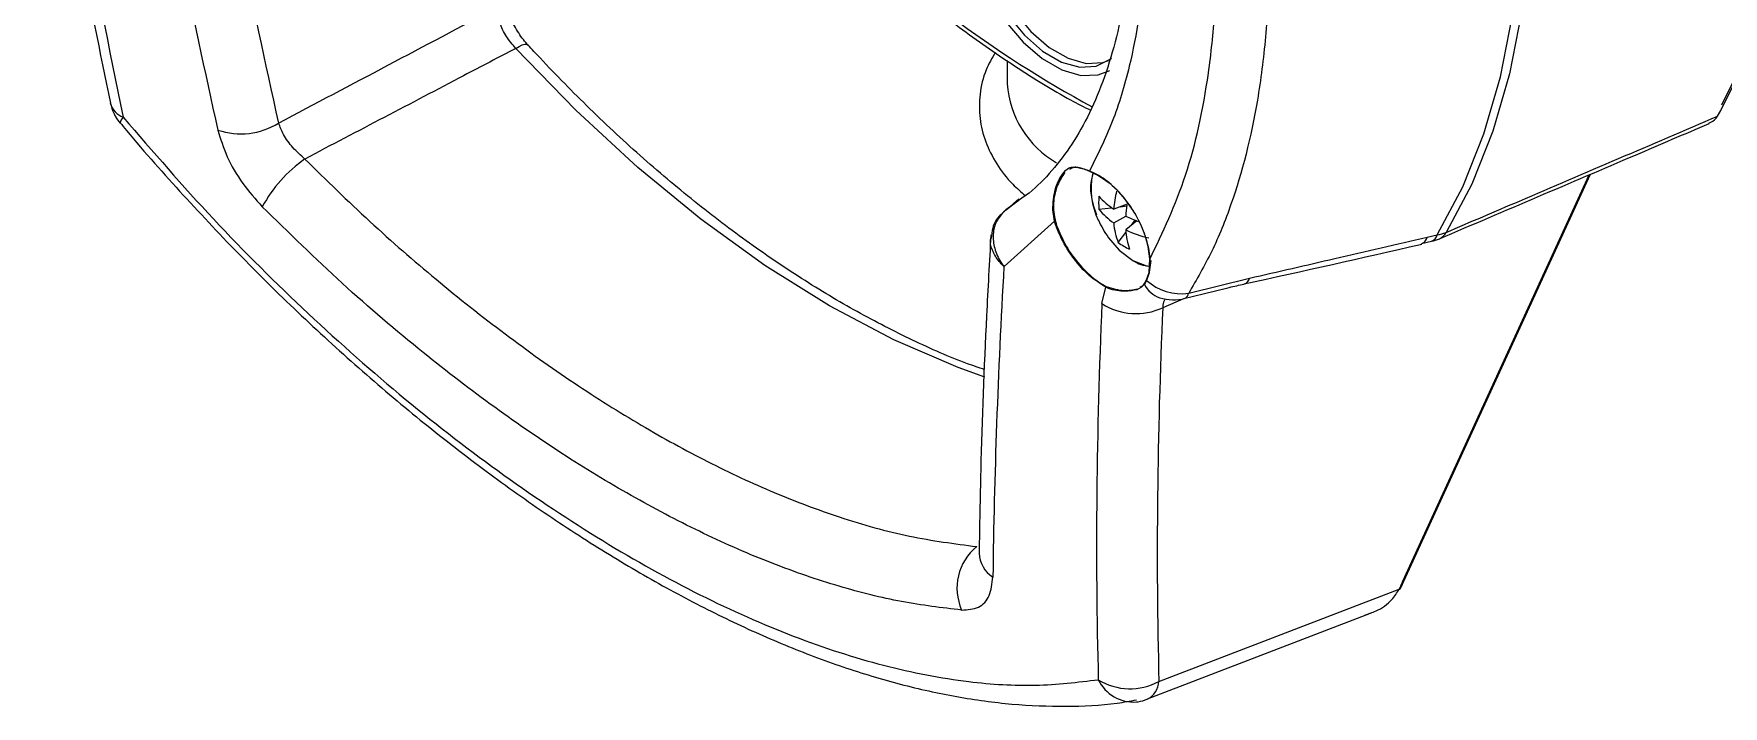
# Model space of a CAD drawing. Extents: x 7 to 113, y 1 to 87.
# Drawn here: x 10.194 to 13.849, y 1.454 to 2.91 of the extents above; entities that cross this region are included whole.
import ezdxf

# ---------------------------------------------------------------- set-up
doc = ezdxf.new("R2010")
doc.units = 0
doc.header["$MEASUREMENT"] = 0
doc.layers.add('OBJECT', color=7, linetype='CONTINUOUS')

msp = doc.modelspace()

# ---------------------------------------------------------------- linework, layer by layer
at = {"layer": 'OBJECT'}
for p, q in [((12.2996, 2.8521), (12.2996, 2.8021)), ((13.8365, 2.7316), (13.8439, 2.7441)), ((12.4424, 2.6208), (12.4345, 2.616)), ((12.4411, 2.6216), (12.441, 2.6216)), ((12.4424, 2.6208), (12.4424, 2.6208)), ((13.1549, 1.7232), (13.5592, 2.6049)), ((13.1579, 1.7246), (13.5621, 2.6062)), ((12.2981, 2.5293), (12.2939, 2.5259)), ((12.3249, 2.5495), (12.297, 2.5286)), ((12.297, 2.5286), (12.2981, 2.5293)), ((12.3269, 2.551), (12.2981, 2.5293)), ((12.2981, 2.5293), (12.3202, 2.5486)), ((12.3202, 2.5486), (12.3253, 2.553)), ((12.3983, 2.5292), (12.3983, 2.5288)), ((12.4025, 2.5041), (12.3983, 2.5288)), ((12.3998, 2.5288), (12.3998, 2.5292)), ((12.3998, 2.5288), (12.4039, 2.5044)), ((12.4984, 2.5304), (12.5259, 2.5336)), ((12.5591, 2.5412), (12.5304, 2.5305)), ((12.5446, 2.5358), (12.5586, 2.5375)), ((12.4025, 2.5041), (12.293, 2.4063)), ((12.4053, 2.4953), (12.4025, 2.5041)), ((12.4039, 2.5044), (12.4067, 2.4957)), ((12.4053, 2.4953), (12.4055, 2.4948)), ((12.4067, 2.4957), (12.4069, 2.4952)), ((12.5304, 2.5005), (12.5563, 2.5155)), ((12.58, 2.505), (12.5563, 2.4855)), ((12.5681, 2.4952), (12.5765, 2.5064)), ((12.5403, 2.4579), (12.5568, 2.48)), ((13.1963, 2.4559), (13.2181, 2.4609)), ((13.2084, 2.4698), (13.2302, 2.4749)), ((12.6069, 2.3937), (12.6085, 2.4228)), ((12.6108, 2.4195), (12.6069, 2.3937)), ((12.6085, 2.422), (12.607, 2.3925)), ((12.5967, 2.3693), (12.6013, 2.3774)), ((12.6014, 2.3761), (12.5967, 2.3678)), ((12.6013, 2.3774), (12.6068, 2.3934)), ((12.6069, 2.3923), (12.6014, 2.3761)), ((12.6066, 2.3933), (12.6065, 2.393)), ((12.6068, 2.3934), (12.6093, 2.4044)), ((12.6069, 2.3923), (12.607, 2.3925)), ((12.6925, 2.3483), (12.824, 2.3809)), ((12.5049, 2.3259), (12.5131, 2.3617)), ((12.6302, 2.3385), (12.6311, 2.3382)), ((12.6812, 2.3365), (12.6365, 2.3171)), ((12.6282, 1.5076), (13.1479, 1.7076)), ((13.1479, 1.7076), (13.1497, 1.7116)), ((12.6031, 1.4702), (13.0858, 1.6559)), ((12.5798, 1.4635), (12.5829, 1.4639))]:
    msp.add_line(p, q, dxfattribs=at)
at = {"layer": 'OBJECT', "flags": 128}
for points in [[(13.8439, 2.7441), (13.8962, 2.8501), (13.9394, 2.9655), (13.9733, 3.0897), (13.9977, 3.2219), (14.0123, 3.3614), (14.0172, 3.5075), (14.0123, 3.6591), (13.9977, 3.8156), (13.9733, 3.9759), (13.9394, 4.1392), (13.8962, 4.3045), (13.8439, 4.4709)], [(13.8455, 4.4755), (13.8976, 4.3099), (13.9407, 4.1453), (13.9744, 3.9826), (13.9987, 3.823), (14.0133, 3.6671), (14.0181, 3.5161), (14.0133, 3.3707), (13.9987, 3.2317), (13.9744, 3.1), (13.9407, 2.9764), (13.8976, 2.8614), (13.8455, 2.7559)], [(13.2302, 2.4749), (13.2856, 2.5791), (13.3313, 2.6934), (13.3673, 2.8172), (13.3931, 2.9497), (13.4086, 3.09), (13.4138, 3.2372), (13.4086, 3.3905), (13.3931, 3.5488), (13.3673, 3.711), (13.3313, 3.8763), (13.2856, 4.0435), (13.2302, 4.2116)], [(13.2494, 4.2208), (13.3049, 4.0523), (13.3508, 3.8847), (13.3868, 3.7191), (13.4126, 3.5564), (13.4282, 3.3978), (13.4334, 3.2442), (13.4282, 3.0966), (13.4126, 2.9559), (13.3868, 2.8231), (13.3508, 2.699), (13.3049, 2.5844), (13.2494, 2.48)], [(12.2513, 3.1128), (12.2638, 3.0607), (12.2856, 3.0082), (12.3153, 2.9587), (12.3511, 2.9153), (12.3907, 2.8807), (12.4315, 2.8572), (12.4711, 2.8461), (12.5068, 2.8482), (12.5188, 2.8524)], [(12.2258, 3.0949), (12.2412, 3.0405), (12.2655, 2.9866), (12.2973, 2.9361), (12.3348, 2.8919), (12.3758, 2.8566), (12.4181, 2.8322), (12.4591, 2.8201), (12.4966, 2.821), (12.5219, 2.8306)], [(12.2371, 3.1047), (12.2496, 3.0525), (12.2715, 3.0001), (12.3012, 2.9506), (12.337, 2.9072), (12.3765, 2.8726), (12.4174, 2.849), (12.4569, 2.8379), (12.4927, 2.84), (12.5224, 2.8552), (12.5253, 2.8577)], [(11.2369, 2.8786), (11.2443, 2.8829), (11.2509, 2.8859), (11.2565, 2.8874), (11.2608, 2.8873), (11.2633, 2.8858)], [(12.2513, 2.1665), (12.1936, 2.1874), (12.055, 2.2473), (11.9154, 2.3211), (11.7759, 2.4084), (11.6373, 2.5086), (11.5006, 2.6208), (11.3668, 2.7445), (11.2369, 2.8786)], [(10.3807, 2.7167), (10.3808, 2.7165), (10.3809, 2.7163)], [(12.2921, 2.5245), (12.2922, 2.5246), (12.2939, 2.5259)], [(12.5191, 2.4686), (12.542, 2.4419), (12.5715, 2.4192)], [(12.5715, 2.4192), (12.6011, 2.4078), (12.6077, 2.4069)]]:
    msp.add_lwpolyline(points, dxfattribs=at)
at = {"layer": 'OBJECT'}
for centre, radius, start, end in [((13.6605, 4.93), 2.4755, 224.7226, 241.6195), ((12.5153, 2.8177), 0.2162, 184.1353, 239.8886), ((10.4576, 2.7805), 0.1, 191.8341, 219.9346), ((10.4037, 2.7719), 0.0456, 195.1566, 249.1304), ((10.4011, 2.7138), 0.0206, 131.2059, 171.9085), ((10.6418, 2.8483), 0.1548, 251.3955, 301.9184), ((10.9558, 2.3901), 0.3045, 125.1681, 151.4213), ((12.442, 2.6217), 0.000939, 182.2804, 293.6717), ((12.442, 2.6217), 0.000936, 182.1571, 294.757), ((12.4783, 2.613), 0.000537, 182.4525, 297.3817), ((12.6361, 2.5745), 0.1547, 168.2554, 205.9865), ((12.7692, 2.5115), 0.2396, 166.04, 175.469), ((12.399, 2.5309), 0.00187, 245.716, 293.2632), ((12.399, 2.5305), 0.00187, 246.0446, 293.8612), ((12.5966, 2.5526), 0.1983, 186.7632, 196.8269), ((12.5965, 2.5526), 0.1982, 186.8728, 196.6597), ((12.6377, 2.5443), 0.14, 174.2684, 185.7316), ((12.6151, 2.6598), 0.1546, 221.0267, 236.7745), ((12.6091, 2.6167), 0.1403, 217.9552, 235.8754), ((12.8429, 2.4973), 0.2871, 171.6539, 176.3724), ((12.4027, 2.5061), 0.00211, 263.8567, 303.0566), ((12.4054, 2.4977), 0.00236, 268.5285, 303.353), ((12.4056, 2.4972), 0.0024, 269.0317, 302.9503), ((12.6984, 2.5975), 0.2208, 204.276, 215.7186), ((12.6704, 2.5106), 0.1404, 184.1283, 202.0454), ((12.6858, 2.7771), 0.2919, 243.6571, 249.4695), ((12.6626, 2.7099), 0.2483, 244.6616, 256.8984), ((12.7107, 2.4942), 0.1546, 183.2285, 198.9758), ((12.622, 2.5715), 0.1399, 234.268, 245.7374), ((13.1897, 2.4736), 0.019, 292.0066, 348.4597), ((13.2118, 2.4785), 0.0188, 289.7557, 348.8987), ((13.1957, 2.5583), 0.1, 282.9436, 293.1348), ((13.2186, 2.557), 0.0829, 278.0814, 291.8412), ((13.2226, 2.4938), 0.0302, 294.3501, 332.7682), ((12.6018, 2.3768), 0.000787, 127.031, 238.6688), ((12.6773, 2.4616), 0.1143, 228.399, 277.6381), ((12.6073, 2.3929), 0.000767, 172.737, 239.3924), ((12.6072, 2.3931), 0.000644, 120.7767, 167.5858), ((12.6074, 2.3932), 0.000764, 172.98, 239.5129), ((12.8071, 2.3849), 0.0173, 288.4643, 346.7088), ((12.5146, 2.3617), 0.00147, 123.3022, 182.3711), ((12.5973, 2.3685), 0.000907, 126.0908, 231.8381), ((12.6482, 2.3929), 0.0573, 205.9769, 251.4674), ((12.679, 2.3495), 0.0135, 296.2212, 354.9621), ((12.5787, 2.4405), 0.1363, 237.2103, 295.0903), ((12.6595, 2.4341), 0.1, 252.7961, 284.7327), ((12.3072, 1.7098), 0.116, 129.1095, 204.1928), ((12.303, 1.7879), 0.0639, 181.9527, 237.7902), ((13.1554, 1.7262), 0.00302, 261.3875, 326.9329), ((13.1485, 1.7102), 0.0027, 257.1128, 331.8694), ((13.1501, 1.7147), 0.00319, 263.8276, 328.5775), ((12.5659, 1.6231), 0.1312, 238.3001, 298.3105), ((12.5735, 1.548), 0.0848, 205.5405, 274.2485), ((12.5807, 1.5114), 0.0476, 297.9242, 355.4269), ((12.5671, 1.5627), 0.1, 279.1058, 291.0242)]:
    msp.add_arc(centre, radius, start, end, dxfattribs=at)
for centre, major_axis, ratio, start_param, end_param in [((20.8735, 12.6023), (5.5041, 16.751), 0.560269, 2.306716, 2.371164), ((24.1598, 10.7051), (8.654, 14.9534), 0.719689, 2.425419, 2.481145), ((24.0988, 10.7404), (8.7039, 15.04), 0.71887, 2.42727, 2.481138), ((-18.5117, -9.1601), (41.2178, 19.304), 0.050051, 5.477163, 5.493517), ((23.1479, 11.2893), (8.6782, 15.0549), 0.435892, 2.426221, 2.480089), ((26.3732, 9.4274), (11.7585, 13.1395), 0.561291, 2.540319, 2.604767), ((26.4342, 9.3723), (11.7075, 13.0528), 0.561109, 2.540934, 2.605383), ((13.5115, 1.7402), (0.3456, 0.3853), 0.561109, 2.076501, 2.10355)]:
    msp.add_ellipse(centre, major_axis=major_axis, ratio=ratio, start_param=start_param, end_param=end_param, dxfattribs=at)
for points, knots in [([(12.6925, 4.0842), (12.7118, 4.023), (12.7506, 3.9005), (12.7959, 3.7159), (12.8312, 3.5321), (12.8542, 3.3579), (12.8659, 3.1964), (12.8678, 3.0463), (12.8602, 2.9021), (12.838, 2.727), (12.7984, 2.5718), (12.7441, 2.4373), (12.7097, 2.378), (12.6925, 2.3483)], [0, 0, 0, 0, 0.088765, 0.177531, 0.269416, 0.361302, 0.442441, 0.523579, 0.607061, 0.690543, 0.843256, 0.921628, 1, 1, 1, 1]), ([(12.6085, 2.422), (12.6363, 2.4803), (12.6925, 2.5984), (12.7324, 2.786), (12.7505, 2.9543), (12.7555, 3.0943), (12.7514, 3.2424), (12.7341, 3.4392), (12.6943, 3.6901), (12.6374, 3.8928), (12.6085, 3.9954)], [0, 0, 0, 0, 0.158308, 0.320393, 0.4075, 0.494607, 0.584228, 0.67385, 0.834938, 1, 1, 1, 1]), ([(12.4422, 3.9822), (12.4435, 3.9785), (12.4604, 3.9305), (12.4862, 3.8377), (12.5193, 3.7049), (12.5444, 3.5734), (12.5621, 3.4456), (12.572, 3.3234), (12.5743, 3.208), (12.5691, 3.0995), (12.5567, 2.9975), (12.5374, 2.9023), (12.5112, 2.8152), (12.4788, 2.7373), (12.4408, 2.6695), (12.3969, 2.6123), (12.3575, 2.5715), (12.3305, 2.5533), (12.3221, 2.5476)], [0, 0, 0, 0, 0.0057715, 0.0742779, 0.1436979, 0.2135393, 0.2831702, 0.3519849, 0.4195578, 0.4866328, 0.554417, 0.6228685, 0.6916463, 0.7604292, 0.8289965, 0.8975493, 0.9679071, 1, 1, 1, 1]), ([(12.4778, 3.9429), (12.4876, 3.9104), (12.5253, 3.7856), (12.5736, 3.5676), (12.6045, 3.3026), (12.6031, 3.0549), (12.5735, 2.8633), (12.5295, 2.7167), (12.4951, 2.6477), (12.4778, 2.613)], [0, 0, 0, 0, 0.062214, 0.238483, 0.419893, 0.595629, 0.776478, 0.887615, 1, 1, 1, 1]), ([(10.1941, 3.6746), (10.2048, 3.6069), (10.2357, 3.4107), (10.2897, 3.1046), (10.3373, 2.8702), (10.3597, 2.76)], [0, 0, 0, 0, 0.2182226, 0.6325864, 1, 1, 1, 1]), ([(11.8938, 3.1877), (11.9211, 3.1606), (11.985, 3.0974), (12.0887, 3.0075), (12.2035, 2.917), (12.3198, 2.8368), (12.4123, 2.7791), (12.4657, 2.7519), (12.4802, 2.7446)], [0, 0, 0, 0, 0.145855, 0.341176, 0.536556, 0.731998, 0.927502, 1, 1, 1, 1]), ([(11.2369, 2.8786), (11.2297, 2.8869), (11.2154, 2.9036), (11.2001, 2.9351), (11.1968, 2.9558), (11.1951, 2.9665)], [0, 0, 0, 0, 0.326673, 0.652869, 1, 1, 1, 1]), ([(11.2634, 2.886), (11.2627, 2.8866), (11.2545, 2.8949), (11.2399, 2.9155), (11.2241, 2.9469), (11.2158, 2.9735), (11.2152, 2.9852), (11.2151, 2.9885)], [0, 0, 0, 0, 0.025839, 0.311935, 0.601613, 0.888955, 1, 1, 1, 1]), ([(11.2369, 2.8786), (11.1993, 2.8589), (11.0471, 2.7789), (10.8949, 2.6991), (10.7804, 2.639)], [0, 0, 0, 0, 0.247159, 1, 1, 1, 1]), ([(12.2508, 2.183), (12.2386, 2.1871), (12.1873, 2.2044), (12.0953, 2.2456), (11.9754, 2.3067), (11.855, 2.3788), (11.7349, 2.4605), (11.6157, 2.5517), (11.498, 2.6519), (11.3845, 2.7586), (11.3069, 2.8385), (11.2676, 2.8812), (11.2633, 2.8858)], [0, 0, 0, 0, 0.037515, 0.156891, 0.276211, 0.395517, 0.514832, 0.634177, 0.753562, 0.872989, 0.986187, 1, 1, 1, 1]), ([(12.2741, 2.8698), (12.267, 2.8574), (12.2504, 2.8288), (12.2393, 2.7799), (12.2391, 2.7269), (12.2516, 2.6758), (12.276, 2.6278), (12.3052, 2.5888), (12.3297, 2.568), (12.3389, 2.5601)], [0, 0, 0, 0, 0.122466, 0.283753, 0.43948, 0.592877, 0.746773, 0.904571, 1, 1, 1, 1]), ([(10.3813, 2.7172), (10.3833, 2.7147), (10.4246, 2.6636), (10.5094, 2.5689), (10.6353, 2.4341), (10.7648, 2.3063), (10.8966, 2.1856), (11.0299, 2.0727), (11.1639, 1.9682), (11.2978, 1.8726), (11.431, 1.7861), (11.5626, 1.7092), (11.6921, 1.6423), (11.8195, 1.5851), (11.9453, 1.5376), (12.0695, 1.5002), (12.1915, 1.4732), (12.311, 1.4569), (12.4267, 1.4527), (12.5165, 1.4563), (12.5658, 1.4654), (12.5796, 1.468)], [0, 0, 0, 0, 0.0030289, 0.0609794, 0.1190204, 0.1770374, 0.2349436, 0.2926675, 0.3501559, 0.4073797, 0.4643369, 0.5210545, 0.5773277, 0.633391, 0.6899213, 0.746929, 0.8043602, 0.8621013, 0.9199666, 0.9776698, 1, 1, 1, 1]), ([(10.3875, 2.7293), (10.452, 2.6548), (10.5811, 2.5056), (10.7867, 2.3019), (10.9974, 2.1155), (11.2113, 1.9508), (11.4251, 1.8087), (11.6353, 1.6916), (11.8387, 1.6016), (12.0336, 1.5384), (12.2082, 1.5051), (12.3633, 1.4956), (12.4524, 1.5062), (12.497, 1.5115)], [0, 0, 0, 0, 0.094108, 0.188508, 0.282606, 0.376776, 0.471253, 0.56542, 0.658464, 0.751805, 0.844857, 0.922428, 1, 1, 1, 1]), ([(10.7804, 2.639), (10.7715, 2.647), (10.7538, 2.6629), (10.7337, 2.691), (10.7268, 2.7087), (10.7236, 2.7169)], [0, 0, 0, 0, 0.348121, 0.696418, 1, 1, 1, 1]), ([(13.235, 2.4664), (13.3764, 2.5268), (13.571, 2.6098), (13.7652, 2.6931), (13.8183, 2.7159)], [0, 0, 0, 0, 0.726976, 1, 1, 1, 1]), ([(13.2494, 2.48), (13.3022, 2.5027), (13.498, 2.5865), (13.6936, 2.6704), (13.8365, 2.7316)], [0, 0, 0, 0, 0.269854, 1, 1, 1, 1]), ([(13.818, 2.7163), (13.8237, 2.7192), (13.8309, 2.723), (13.8355, 2.7301), (13.8365, 2.7316)], [0, 0, 0, 0, 0.778911, 1, 1, 1, 1]), ([(10.5924, 2.7016), (10.5981, 2.6826), (10.6096, 2.6445), (10.6444, 2.5851), (10.6739, 2.552), (10.6884, 2.5358)], [0, 0, 0, 0, 0.336949, 0.673845, 1, 1, 1, 1]), ([(10.7804, 2.639), (10.8271, 2.5933), (10.9204, 2.5019), (11.0656, 2.3757), (11.2135, 2.2584), (11.362, 2.153), (11.5084, 2.0608), (11.6531, 1.9813), (11.7965, 1.9146), (11.9428, 1.8597), (12.0902, 1.8184), (12.186, 1.806), (12.234, 1.7998)], [0, 0, 0, 0, 0.095908, 0.191815, 0.290502, 0.38919, 0.485101, 0.581012, 0.679721, 0.77843, 0.888705, 1, 1, 1, 1]), ([(12.3983, 2.5292), (12.3993, 2.5443), (12.4015, 2.5743), (12.4181, 2.6068), (12.4306, 2.6193), (12.4387, 2.6211), (12.441, 2.6216)], [0, 0, 0, 0, 0.309279, 0.616001, 0.89125, 1, 1, 1, 1]), ([(12.4243, 2.6097), (12.4189, 2.6015), (12.4087, 2.5861), (12.4, 2.5545), (12.3998, 2.5355), (12.3998, 2.5292)], [0, 0, 0, 0, 0.430285, 0.81256, 1, 1, 1, 1]), ([(12.4411, 2.6216), (12.4484, 2.6212), (12.4583, 2.6205), (12.4736, 2.6146), (12.4778, 2.613)], [0, 0, 0, 0, 0.7299259, 1, 1, 1, 1]), ([(12.4786, 2.6126), (12.4683, 2.6163), (12.4542, 2.6215), (12.4449, 2.621), (12.4424, 2.6208)], [0, 0, 0, 0, 0.730796, 1, 1, 1, 1]), ([(12.4778, 2.613), (12.4897, 2.6071), (12.5137, 2.5953), (12.5489, 2.5612), (12.5786, 2.5194), (12.5997, 2.4734), (12.6073, 2.4406), (12.6084, 2.4245), (12.6085, 2.422)], [0, 0, 0, 0, 0.1925553, 0.385109, 0.5777077, 0.7704748, 0.9634866, 1, 1, 1, 1]), ([(12.6085, 2.4228), (12.6067, 2.4369), (12.6031, 2.465), (12.5833, 2.5114), (12.5552, 2.5542), (12.521, 2.5891), (12.4944, 2.6062), (12.4807, 2.6117), (12.4786, 2.6126)], [0, 0, 0, 0, 0.193231, 0.386467, 0.579538, 0.772364, 0.965005, 1, 1, 1, 1]), ([(12.4856, 2.6095), (12.4836, 2.6021), (12.4787, 2.5847), (12.481, 2.5529), (12.489, 2.5293), (12.4928, 2.5181)], [0, 0, 0, 0, 0.281313, 0.658589, 1, 1, 1, 1]), ([(12.2014, 1.6623), (12.1585, 1.6674), (12.0728, 1.6776), (11.9356, 1.7121), (11.7924, 1.7611), (11.645, 1.8254), (11.4959, 1.9031), (11.3448, 1.9942), (11.1912, 2.0992), (11.029, 2.2238), (10.86, 2.3675), (10.7458, 2.4795), (10.6884, 2.5358)], [0, 0, 0, 0, 0.095398, 0.1907956, 0.2889546, 0.3871132, 0.4825163, 0.5779195, 0.6761073, 0.7742953, 0.8866036, 1, 1, 1, 1]), ([(12.2927, 2.5238), (12.29, 2.5218), (12.2787, 2.5131), (12.2675, 2.4929), (12.2659, 2.4747), (12.2653, 2.4672)], [0, 0, 0, 0, 0.156395, 0.654637, 1, 1, 1, 1]), ([(12.2939, 2.5259), (12.2876, 2.519), (12.2751, 2.5051), (12.2681, 2.4762), (12.2711, 2.4454), (12.2817, 2.4218), (12.2905, 2.4095), (12.2929, 2.4064), (12.293, 2.4063)], [0, 0, 0, 0, 0.22823, 0.4564, 0.686137, 0.918665, 0.996838, 1, 1, 1, 1]), ([(12.2992, 2.5302), (12.2972, 2.5288), (12.2947, 2.5271), (12.2926, 2.5248), (12.2922, 2.5244)], [0, 0, 0, 0, 0.80461, 1, 1, 1, 1]), ([(12.5131, 2.3617), (12.501, 2.3693), (12.4768, 2.3846), (12.4432, 2.4223), (12.4189, 2.4607), (12.4093, 2.4853), (12.4055, 2.4948)], [0, 0, 0, 0, 0.275398, 0.55079, 0.826423, 1, 1, 1, 1]), ([(12.4069, 2.4952), (12.4132, 2.48), (12.4258, 2.4498), (12.4564, 2.4082), (12.487, 2.3788), (12.5063, 2.3674), (12.5138, 2.363)], [0, 0, 0, 0, 0.276325, 0.552665, 0.828652, 1, 1, 1, 1]), ([(12.2646, 2.4745), (12.2613, 2.4162), (12.2517, 2.2444), (12.2431, 2.0147), (12.2402, 1.8454), (12.2391, 1.7857)], [0, 0, 0, 0, 0.249913, 0.735473, 1, 1, 1, 1]), ([(12.293, 2.4063), (12.2929, 2.4064), (12.2901, 2.4088), (12.2801, 2.4187), (12.2683, 2.4379), (12.2622, 2.4571), (12.2645, 2.4663), (12.2648, 2.4673)], [0, 0, 0, 0, 0.005533, 0.142528, 0.549791, 0.951962, 1, 1, 1, 1]), ([(12.8126, 2.3684), (12.9402, 2.3966), (13.0686, 2.4249), (13.1962, 2.4546), (13.1971, 2.4548)], [0, 0, 0, 0, 0.992606, 1, 1, 1, 1]), ([(12.824, 2.3809), (12.8856, 2.3951), (13.0139, 2.4246), (13.1419, 2.4544), (13.2084, 2.4698)], [0, 0, 0, 0, 0.480479, 1, 1, 1, 1]), ([(12.5727, 2.4183), (12.5781, 2.4153), (12.5898, 2.4089), (12.6015, 2.4077), (12.6078, 2.407)], [0, 0, 0, 0, 0.462588, 1, 1, 1, 1]), ([(12.5967, 2.3678), (12.5927, 2.3633), (12.5855, 2.3554), (12.554, 2.3515), (12.5281, 2.3543), (12.5152, 2.3607), (12.5131, 2.3617)], [0, 0, 0, 0, 0.353798, 0.623722, 0.94006, 1, 1, 1, 1]), ([(12.5138, 2.363), (12.5272, 2.3589), (12.5524, 2.3514), (12.5721, 2.356), (12.5813, 2.3581)], [0, 0, 0, 0, 0.532901, 1, 1, 1, 1]), ([(12.5879, 2.362), (12.5902, 2.3631), (12.5939, 2.3648), (12.596, 2.3681), (12.5967, 2.3693)], [0, 0, 0, 0, 0.631903, 1, 1, 1, 1]), ([(12.685, 2.3374), (12.7168, 2.3455), (12.7596, 2.3565), (12.8018, 2.3659), (12.8126, 2.3683)], [0, 0, 0, 0, 0.7434872, 1, 1, 1, 1]), ([(12.6408, 2.3347), (12.6389, 2.331), (12.6363, 2.3259), (12.6365, 2.3191), (12.6365, 2.3171)], [0, 0, 0, 0, 0.712327, 1, 1, 1, 1]), ([(12.2391, 1.786), (12.2391, 1.7856), (12.2392, 1.7832), (12.2392, 1.7838), (12.2392, 1.7843)], [0, 0, 0, 0, 0.178623, 1, 1, 1, 1]), ([(12.2014, 1.6623), (12.2142, 1.6631), (12.2399, 1.6647), (12.2638, 1.6907), (12.2673, 1.7196), (12.269, 1.7338)], [0, 0, 0, 0, 0.337927, 0.675839, 1, 1, 1, 1]), ([(13.1528, 1.7131), (13.1532, 1.714), (13.1549, 1.7179), (13.1566, 1.7217), (13.1579, 1.7246)], [0, 0, 0, 0, 0.2499431, 1, 1, 1, 1]), ([(13.0859, 1.6556), (13.0899, 1.6571), (13.1071, 1.6637), (13.1309, 1.6802), (13.143, 1.6998), (13.1479, 1.7076)], [0, 0, 0, 0, 0.153229, 0.662953, 1, 1, 1, 1]), ([(13.1508, 1.7087), (13.1513, 1.7098), (13.152, 1.7112), (13.1525, 1.7126), (13.1527, 1.7131)], [0, 0, 0, 0, 0.702801, 1, 1, 1, 1]), ([(13.0864, 1.6558), (13.0857, 1.6554), (13.0828, 1.6538), (13.0785, 1.6525), (13.0749, 1.6514), (13.0738, 1.651), (13.0737, 1.6509)], [0, 0, 0, 0, 0.1741282, 0.7305742, 0.9718367, 1, 1, 1, 1])]:
    msp.add_open_spline(points, degree=3, knots=knots, dxfattribs=at)

doc.saveas('drawing.dxf')
